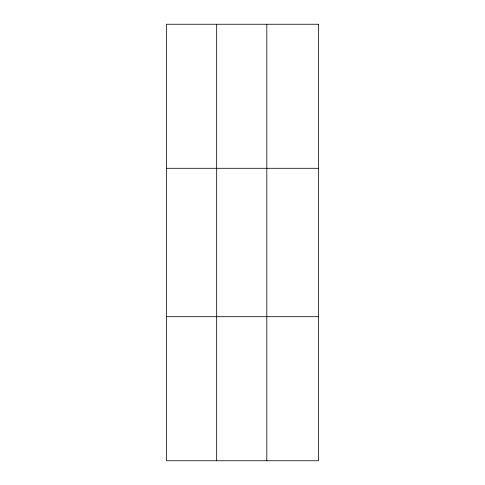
<?xml version="1.0" encoding="UTF-8"?>
<svg xmlns="http://www.w3.org/2000/svg" width="485" height="485" viewBox="0 0 485 485"><rect width="100%" height="100%" fill="white"/><g stroke="black" fill="none" stroke-linecap="round" stroke-linejoin="round"><path stroke-width="0.73" d="M266.823 24.25L266.823 460.75M166.494 168.295L318.506 168.295M166.494 316.705L318.506 316.705M216.662 24.25L216.662 460.75M318.506 24.25L318.506 460.75L166.494 460.75L166.494 24.25L318.506 24.25"/></g></svg>
